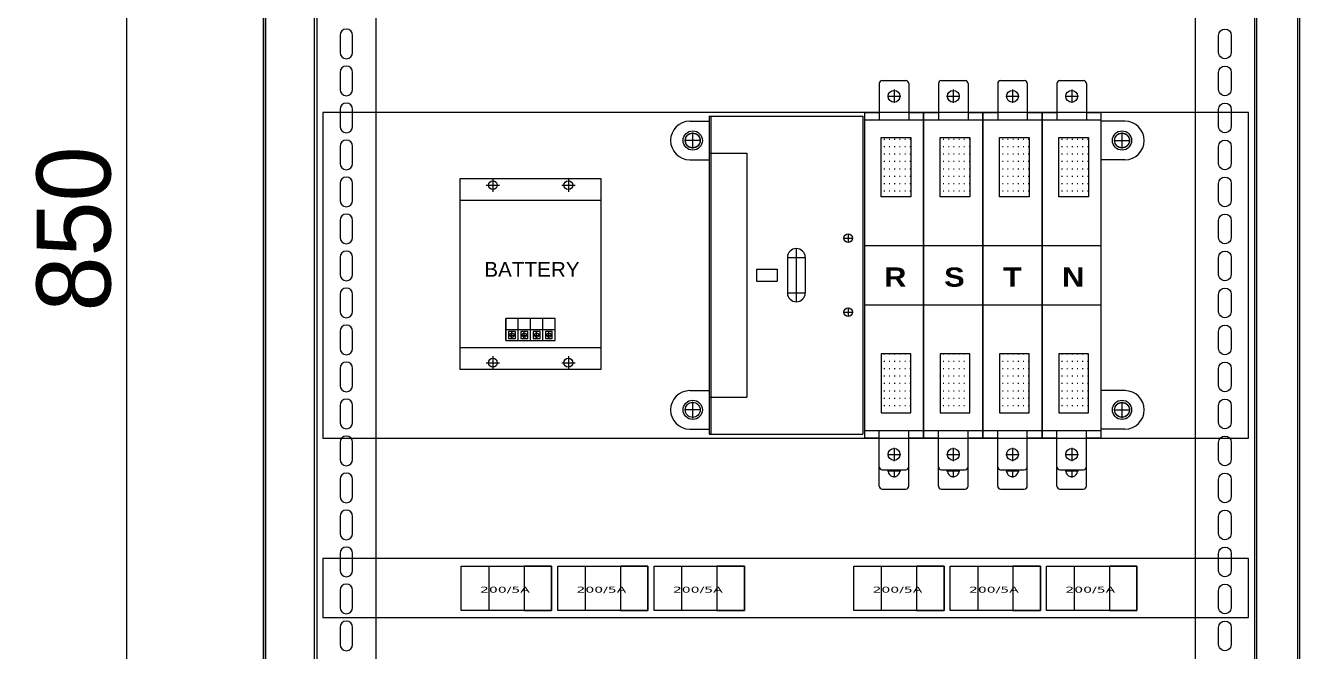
# Model space of a CAD drawing. Header units: millimetres. Extents: x 0 to 6325, y 0 to 4472.
# Drawn here: x 3422 to 4282, y 3443 to 3866 of the extents above; entities that cross this region are included whole.
import ezdxf

# ---------------------------------------------------------------- set-up
doc = ezdxf.new("R2010")
doc.units = ezdxf.units.MM
doc.linetypes.add('DASHED', pattern=[0.75, 0.5, -0.25])
for name, color, linetype in [('2', 2, 'Continuous'), ('4', 4, 'Continuous'), ('CNC', 7, 'Continuous'), ('THIET BI', 2, 'Continuous')]:
    doc.layers.add(name, color=color, linetype=linetype)
doc.layers.add('3', color=9, linetype='Continuous', lineweight=15)
doc.styles.add('1', font='tahoma.ttf', dxfattribs={"width": 2, "height": 10})
doc.styles.add('chuviet', font='arial.ttf')
doc.dimstyles.new('CNC', dxfattribs={"dimtxt": 50, "dimasz": 5, "dimexe": 5, "dimexo": 15, "dimgap": 10, "dimtad": 1, "dimdec": 0, "dimtxsty": 'Standard', "dimblk": 'OPEN30', "dimcen": 10, "dimclrd": 5, "dimclre": 5, "dimclrt": 3, "dimazin": 3, "dimtfac": 1, "dimtdec": 0, "dimtmove": 0, "dimatfit": 3, "dimldrblk": 'ARCHTICK', "dimlwd": 9, "dimlwe": 9})
pattern_1 = [(0, (2502067.71, 175913.8947), (0, 5), [0.5, -3])]
pattern_2 = [(0, (2502107.71, 175913.8947), (0, 5), [0.5, -3])]
pattern_3 = [(0, (2502147.71, 175913.8947), (0, 5), [0.5, -3])]
pattern_4 = [(0, (2502187.71, 175913.8947), (0, 5), [0.5, -3])]

# ---------------------------------------------------------------- blocks, each defined once
blk = doc.blocks.new('ovan8.5x20')
at = {"layer": 'CNC', "color": 2, "lineweight": -3}
for p, q in [((5.75, 4.25), (-5.75, 4.25)), ((-5.75, -4.25), (5.75, -4.25))]:
    blk.add_line(p, q, dxfattribs=at)
for centre, start, end in [((-5.75, 0), 90, 270), ((5.75, 0), 270, 90)]:
    blk.add_arc(centre, 4.25, start, end, dxfattribs=at)
blk = doc.blocks.new('111')
at = {"color": 44, "ltscale": 3}
blk.add_line((111251.52, -56958.51), (111251.52, -58690.01), dxfattribs=at)
blk.add_lwpolyline([(111250.02, -56958.51), (111291.52, -56958.51), (111291.52, -58690.01), (111250.02, -58690.01)], close=True, dxfattribs=at)
at = {"layer": 'CNC', "lineweight": -3, "rotation": 270}
for p in [(111271.52, -57274.26), (111271.52, -57299.26), (111271.52, -57324.26), (111271.52, -57349.26), (111271.52, -57374.26), (111271.52, -57399.26), (111271.52, -57424.26), (111271.52, -57449.26), (111271.52, -57474.26), (111271.52, -57499.26), (111271.52, -57524.26), (111271.52, -57549.26), (111271.52, -57574.26), (111271.52, -57599.26), (111271.52, -57624.26), (111271.52, -57649.26), (111271.52, -57674.26)]:
    blk.add_blockref('ovan8.5x20', p, dxfattribs=at)
blk = doc.blocks.new('100-200')
h = blk.add_hatch()
h.set_pattern_fill('ACAD_ISO07W100', color=256)
h.set_pattern_definition(pattern_1)
h.paths.add_polyline_path([(2511079.5, 176225.53), (2511099.5, 176225.53), (2511099.5, 176265.53), (2511079.5, 176265.53)])
h = blk.add_hatch()
h.set_pattern_fill('ACAD_ISO07W100', color=256)
h.set_pattern_definition(pattern_2)
h.paths.add_polyline_path([(2511119.5, 176225.53), (2511139.5, 176225.53), (2511139.5, 176265.53), (2511119.5, 176265.53)])
h = blk.add_hatch()
h.set_pattern_fill('ACAD_ISO07W100', color=256)
h.set_pattern_definition(pattern_3)
h.paths.add_polyline_path([(2511159.5, 176225.53), (2511179.5, 176225.53), (2511179.5, 176265.53), (2511159.5, 176265.53)])
h = blk.add_hatch()
h.set_pattern_fill('ACAD_ISO07W100', color=256)
h.set_pattern_definition(pattern_4)
h.paths.add_polyline_path([(2511199.5, 176225.53), (2511219.5, 176225.53), (2511219.5, 176265.53), (2511199.5, 176265.53)])
h = blk.add_hatch()
h.set_pattern_fill('ACAD_ISO07W100', color=256)
h.set_pattern_definition(pattern_1)
h.paths.add_polyline_path([(2511079.5, 176079.44), (2511099.5, 176079.44), (2511099.5, 176119.44), (2511079.5, 176119.44)])
h = blk.add_hatch()
h.set_pattern_fill('ACAD_ISO07W100', color=256)
h.set_pattern_definition(pattern_2)
h.paths.add_polyline_path([(2511119.5, 176079.44), (2511139.5, 176079.44), (2511139.5, 176119.44), (2511119.5, 176119.44)])
h = blk.add_hatch()
h.set_pattern_fill('ACAD_ISO07W100', color=256)
h.set_pattern_definition(pattern_3)
h.paths.add_polyline_path([(2511159.5, 176079.44), (2511179.5, 176079.44), (2511179.5, 176119.44), (2511159.5, 176119.44)])
h = blk.add_hatch()
h.set_pattern_fill('ACAD_ISO07W100', color=256)
h.set_pattern_definition(pattern_4)
h.paths.add_polyline_path([(2511199.5, 176079.44), (2511219.5, 176079.44), (2511219.5, 176119.44), (2511199.5, 176119.44)])
at = {"color": 7}
for p, q in [((2511078.24, 176301.99), (2511078.24, 176277.49)), ((2511080.24, 176303.99), (2511096.24, 176303.99)), ((2511098.24, 176301.99), (2511098.24, 176277.49)), ((2511118.24, 176301.99), (2511118.24, 176277.49)), ((2511120.24, 176303.99), (2511136.24, 176303.99)), ((2511138.24, 176301.99), (2511138.24, 176277.49)), ((2511158.24, 176301.99), (2511158.24, 176277.49)), ((2511160.24, 176303.99), (2511176.24, 176303.99)), ((2511178.24, 176301.99), (2511178.24, 176277.49)), ((2511198.24, 176301.99), (2511198.24, 176277.49)), ((2511200.24, 176303.99), (2511216.24, 176303.99)), ((2511218.24, 176301.99), (2511218.24, 176277.49)), ((2511083.74, 176293.36), (2511092.74, 176293.36)), ((2511088.24, 176297.86), (2511088.24, 176288.86)), ((2511123.74, 176293.36), (2511132.74, 176293.36)), ((2511128.24, 176297.86), (2511128.24, 176288.86)), ((2511163.74, 176293.36), (2511172.74, 176293.36)), ((2511168.24, 176297.86), (2511168.24, 176288.86)), ((2511203.74, 176293.36), (2511212.74, 176293.36)), ((2511208.24, 176297.86), (2511208.24, 176288.86)), ((2511068.24, 176282.49), (2511078.24, 176282.49)), ((2511098.24, 176282.49), (2511108.24, 176282.49)), ((2511108.24, 176282.49), (2511118.24, 176282.49)), ((2511138.24, 176282.49), (2511148.24, 176282.49)), ((2511148.24, 176282.49), (2511158.24, 176282.49)), ((2511178.24, 176282.49), (2511188.24, 176282.49)), ((2511188.24, 176282.49), (2511198.24, 176282.49)), ((2511218.24, 176282.49), (2511228.24, 176282.49)), ((2511068.24, 176277.49), (2511108.24, 176277.49)), ((2511108.24, 176277.49), (2511148.24, 176277.49)), ((2511148.24, 176277.49), (2511188.24, 176277.49)), ((2511188.24, 176277.49), (2511228.24, 176277.49)), ((2511068.24, 176067.49), (2511108.24, 176067.49)), ((2511078.24, 176029.99), (2511078.24, 176067.49)), ((2511098.24, 176029.99), (2511098.24, 176067.49)), ((2511108.24, 176067.49), (2511148.24, 176067.49)), ((2511118.24, 176029.99), (2511118.24, 176067.49)), ((2511138.24, 176029.99), (2511138.24, 176067.49)), ((2511148.24, 176067.49), (2511188.24, 176067.49)), ((2511158.24, 176029.99), (2511158.24, 176067.49)), ((2511178.24, 176029.99), (2511178.24, 176067.49)), ((2511188.24, 176067.49), (2511228.24, 176067.49)), ((2511198.24, 176029.99), (2511198.24, 176067.49)), ((2511218.24, 176029.99), (2511218.24, 176067.49)), ((2511068.24, 176062.49), (2511078.24, 176062.49)), ((2511098.24, 176062.49), (2511108.24, 176062.49)), ((2511108.24, 176062.49), (2511118.24, 176062.49)), ((2511138.24, 176062.49), (2511148.24, 176062.49)), ((2511148.24, 176062.49), (2511158.24, 176062.49)), ((2511178.24, 176062.49), (2511188.24, 176062.49)), ((2511188.24, 176062.49), (2511198.24, 176062.49)), ((2511218.24, 176062.49), (2511228.24, 176062.49)), ((2511083.74, 176051.36), (2511092.74, 176051.36)), ((2511088.24, 176055.86), (2511088.24, 176046.86)), ((2511123.74, 176051.36), (2511132.74, 176051.36)), ((2511128.24, 176055.86), (2511128.24, 176046.86)), ((2511163.74, 176051.36), (2511172.74, 176051.36)), ((2511168.24, 176055.86), (2511168.24, 176046.86)), ((2511203.74, 176051.36), (2511212.74, 176051.36)), ((2511208.24, 176055.86), (2511208.24, 176046.86)), ((2511080.24, 176040.99), (2511096.24, 176040.99)), ((2511083.74, 176040.36), (2511092.74, 176040.36)), ((2511088.24, 176040.99), (2511088.24, 176035.86)), ((2511120.24, 176040.99), (2511136.24, 176040.99)), ((2511123.74, 176040.36), (2511132.74, 176040.36)), ((2511128.24, 176040.99), (2511128.24, 176035.86)), ((2511160.24, 176040.99), (2511176.24, 176040.99)), ((2511163.74, 176040.36), (2511172.74, 176040.36)), ((2511168.24, 176040.99), (2511168.24, 176035.86)), ((2511200.24, 176040.99), (2511216.24, 176040.99)), ((2511203.74, 176040.36), (2511212.74, 176040.36)), ((2511208.24, 176040.99), (2511208.24, 176035.86)), ((2511080.24, 176027.99), (2511096.24, 176027.99)), ((2511120.24, 176027.99), (2511136.24, 176027.99)), ((2511160.24, 176027.99), (2511176.24, 176027.99)), ((2511200.24, 176027.99), (2511216.24, 176027.99))]:
    blk.add_line(p, q, dxfattribs=at)
for p, q in [((2511068.24, 176282.49), (2511068.24, 176062.49)), ((2511108.24, 176062.49), (2511108.24, 176282.49)), ((2511108.24, 176282.49), (2511108.24, 176062.49)), ((2511148.24, 176062.49), (2511148.24, 176282.49)), ((2511148.24, 176282.49), (2511148.24, 176062.49)), ((2511188.24, 176062.49), (2511188.24, 176282.49)), ((2511188.24, 176282.49), (2511188.24, 176062.49)), ((2511228.24, 176062.49), (2511228.24, 176282.49)), ((2510950.24, 176276.49), (2510963.24, 176276.49)), ((2510963.24, 176279.99), (2510963.24, 176064.99)), ((2510963.24, 176279.99), (2511067.24, 176279.99)), ((2511067.24, 176279.99), (2511067.24, 176064.99)), ((2511244.24, 176276.49), (2511228.24, 176276.49)), ((2510950.24, 176250.49), (2510963.24, 176250.49)), ((2510963.24, 176254.99), (2510988.74, 176254.99)), ((2510964.44, 176254.99), (2510964.44, 176089.99)), ((2510988.74, 176254.99), (2510988.74, 176089.99)), ((2511244.24, 176250.49), (2511228.24, 176250.49)), ((2511068.24, 176192.49), (2511228.24, 176192.49)), ((2511016.24, 176184.49), (2511016.24, 176160.49)), ((2511028.24, 176184.49), (2511028.24, 176160.49)), ((2510995.24, 176176.49), (2510995.24, 176168.49)), ((2510995.24, 176176.49), (2511009.24, 176176.49)), ((2511009.24, 176176.49), (2511009.24, 176168.49)), ((2510995.24, 176168.49), (2511009.24, 176168.49)), ((2511068.24, 176152.49), (2511228.24, 176152.49)), ((2510950.24, 176094.49), (2510963.24, 176094.49)), ((2511244.24, 176094.49), (2511228.24, 176094.49)), ((2510963.24, 176089.99), (2510988.74, 176089.99)), ((2510950.24, 176068.49), (2510963.24, 176068.49)), ((2511244.24, 176068.49), (2511228.24, 176068.49)), ((2510963.24, 176064.99), (2511067.24, 176064.99))]:
    blk.add_line(p, q)
for points in [[(2511079.5, 176265.53), (2511099.5, 176265.53), (2511099.5, 176225.53), (2511079.5, 176225.53)], [(2511119.5, 176265.53), (2511139.5, 176265.53), (2511139.5, 176225.53), (2511119.5, 176225.53)], [(2511159.5, 176265.53), (2511179.5, 176265.53), (2511179.5, 176225.53), (2511159.5, 176225.53)], [(2511199.5, 176265.53), (2511219.5, 176265.53), (2511219.5, 176225.53), (2511199.5, 176225.53)], [(2511079.5, 176079.44), (2511099.5, 176079.44), (2511099.5, 176119.44), (2511079.5, 176119.44)], [(2511119.5, 176079.44), (2511139.5, 176079.44), (2511139.5, 176119.44), (2511119.5, 176119.44)], [(2511159.5, 176079.44), (2511179.5, 176079.44), (2511179.5, 176119.44), (2511159.5, 176119.44)], [(2511199.5, 176079.44), (2511219.5, 176079.44), (2511219.5, 176119.44), (2511199.5, 176119.44)]]:
    blk.add_lwpolyline(points, close=True)
for centre in [(2511088.24, 176293.36), (2511128.24, 176293.36), (2511168.24, 176293.36), (2511208.24, 176293.36), (2511088.24, 176051.36), (2511128.24, 176051.36), (2511168.24, 176051.36), (2511208.24, 176051.36)]:
    blk.add_circle(centre, 4, dxfattribs=at)
for centre, radius in [((2510952.24, 176263.49), 5.05), ((2511242.24, 176263.49), 5.05), ((2511057.24, 176197.49), 3), ((2511057.24, 176147.49), 3), ((2510952.24, 176081.49), 5.05), ((2511242.24, 176081.49), 5.05)]:
    blk.add_circle(centre, radius)
for centre, radius, start, end in [((2511080.24, 176301.99), 2, 90, 180), ((2511096.24, 176301.99), 2, 0, 90), ((2511120.24, 176301.99), 2, 90, 180), ((2511136.24, 176301.99), 2, 0, 90), ((2511160.24, 176301.99), 2, 90, 180), ((2511176.24, 176301.99), 2, 0, 90), ((2511200.24, 176301.99), 2, 90, 180), ((2511216.24, 176301.99), 2, 0, 90), ((2511080.24, 176042.99), 2, 180, 270), ((2511088.24, 176040.36), 4, 171.0107, 8.9893), ((2511096.24, 176042.99), 2, 270, 0), ((2511120.24, 176042.99), 2, 180, 270), ((2511128.24, 176040.36), 4, 171.0107, 8.9893), ((2511136.24, 176042.99), 2, 270, 0), ((2511160.24, 176042.99), 2, 180, 270), ((2511168.24, 176040.36), 4, 171.0107, 8.9893), ((2511176.24, 176042.99), 2, 270, 0), ((2511200.24, 176042.99), 2, 180, 270), ((2511208.24, 176040.36), 4, 171.0107, 8.9893), ((2511216.24, 176042.99), 2, 270, 0), ((2511080.24, 176029.99), 2, 180, 270), ((2511096.24, 176029.99), 2, 270, 0), ((2511120.24, 176029.99), 2, 180, 270), ((2511136.24, 176029.99), 2, 270, 0), ((2511160.24, 176029.99), 2, 180, 270), ((2511176.24, 176029.99), 2, 270, 0), ((2511200.24, 176029.99), 2, 180, 270), ((2511216.24, 176029.99), 2, 270, 0)]:
    blk.add_arc(centre, radius, start, end, dxfattribs=at)
for centre, radius, start, end in [((2510950.24, 176263.49), 13, 90, 270), ((2511244.24, 176263.49), 13, 270, 90), ((2511022.24, 176184.49), 6, 0, 180), ((2511022.24, 176160.49), 6, 180, 0), ((2510950.24, 176081.49), 13, 90, 270)]:
    blk.add_arc(centre, radius, start, end)
at = {"layer": '2', "ltscale": 0.1}
for p, q in [((2510952.24, 176257.99), (2510952.24, 176268.99)), ((2511242.24, 176257.99), (2511242.24, 176268.99)), ((2510957.74, 176263.49), (2510946.74, 176263.49)), ((2511236.74, 176263.49), (2511247.74, 176263.49)), ((2511054.24, 176197.49), (2511060.24, 176197.49)), ((2511057.24, 176200.49), (2511057.24, 176194.49)), ((2511022.24, 176154.49), (2511022.24, 176190.49)), ((2511016.24, 176184.49), (2511028.24, 176184.49)), ((2511016.24, 176160.49), (2511028.24, 176160.49)), ((2511054.24, 176147.49), (2511060.24, 176147.49)), ((2511057.24, 176150.49), (2511057.24, 176144.49)), ((2510952.24, 176075.99), (2510952.24, 176086.99)), ((2511242.24, 176075.99), (2511242.24, 176086.99)), ((2511242.24, 176075.99), (2511242.24, 176086.99)), ((2510957.74, 176081.49), (2510946.74, 176081.49)), ((2511236.74, 176081.49), (2511247.74, 176081.49))]:
    blk.add_line(p, q, dxfattribs=at)
at = {"layer": '3'}
blk.add_arc((2511244.24, 176081.49), 13, 270, 90, dxfattribs=at)
at = {"layer": '4', "ltscale": 0.2}
for p, q in [((2510964.44, 176279.99), (2510964.44, 176254.99)), ((2510964.44, 176089.99), (2510964.44, 176064.99))]:
    blk.add_line(p, q, dxfattribs=at)
at = {"layer": '3', "char_height": 13, "attachment_point": 1}
for s, insert in [('\\pi6.39246;{\\fArial Black|b0|i0|c0|p34;R}', (2511075.18, 176177.71)), ('\\pi6.88905;{\\fArial Black|b0|i0|c0|p34;S}', (2511115.18, 176177.71)), ('\\pi6.68066;{\\fArial Black|b0|i0|c0|p34;T}', (2511155.18, 176177.71)), ('\\pi6.56982;{\\fArial Black|b0|i0|c0|p34;N}', (2511195.18, 176177.71))]:
    blk.add_mtext_dynamic_manual_height_columns(s, width=25.5721, gutter_width=50, heights=[0], dxfattribs=dict(at, insert=insert))
blk = doc.blocks.new('BETTERY')
at = {"layer": 'THIET BI', "color": 1, "linetype": 'Continuous', "ltscale": 0.5}
for p, q in [((56585.92, -4341.45), (56585.92, -4350.45)), ((56636.92, -4341.45), (56636.92, -4350.45)), ((56581.42, -4345.95), (56590.42, -4345.95)), ((56632.42, -4345.95), (56641.42, -4345.95)), ((56598.83, -4449.6), (56598.83, -4444.92)), ((56607.16, -4449.6), (56607.16, -4444.92)), ((56615.5, -4449.6), (56615.5, -4444.92)), ((56623.83, -4449.6), (56623.83, -4444.92)), ((56596.49, -4447.26), (56601.17, -4447.26)), ((56604.82, -4447.26), (56609.5, -4447.26)), ((56613.16, -4447.26), (56617.84, -4447.26)), ((56621.49, -4447.26), (56626.17, -4447.26)), ((56585.92, -4461.45), (56585.92, -4470.45)), ((56636.92, -4461.45), (56636.92, -4470.45)), ((56581.42, -4465.95), (56590.42, -4465.95)), ((56632.42, -4465.95), (56641.42, -4465.95))]:
    blk.add_line(p, q, dxfattribs=at)
at = {"layer": 'THIET BI', "color": 7, "linetype": 'Continuous', "ltscale": 0.5}
for p, q in [((56594.76, -4451.01), (56594.76, -4436.01)), ((56603.09, -4451.01), (56603.09, -4436.01)), ((56611.42, -4451.01), (56611.42, -4436.01)), ((56619.76, -4451.01), (56619.76, -4436.01)), ((56594.76, -4443.51), (56627.9, -4443.51))]:
    blk.add_line(p, q, dxfattribs=at)
at = {"layer": 'THIET BI', "color": 244, "linetype": 'Continuous', "ltscale": 0.5}
for points in [[(56563.92, -4341.45), (56658.92, -4341.45), (56658.92, -4470.45), (56563.92, -4470.45)], [(56563.92, -4356.1), (56658.92, -4356.1), (56658.92, -4455.81), (56563.92, -4455.81)]]:
    blk.add_lwpolyline(points, close=True, dxfattribs=at)
at = {"layer": 'THIET BI', "color": 7, "linetype": 'Continuous', "ltscale": 0.5}
blk.add_lwpolyline([(56594.76, -4451.01), (56627.9, -4451.01), (56627.9, -4436.01), (56594.76, -4436.01)], close=True, dxfattribs=at)
at = {"layer": 'THIET BI', "color": 4, "linetype": 'Continuous', "ltscale": 0.5}
for points in [[(56596.57, -4449.6), (56601.25, -4449.6), (56601.25, -4444.92), (56596.57, -4444.92)], [(56604.91, -4449.6), (56609.59, -4449.6), (56609.59, -4444.92), (56604.91, -4444.92)], [(56613.24, -4449.6), (56617.92, -4449.6), (56617.92, -4444.92), (56613.24, -4444.92)], [(56621.39, -4449.6), (56626.07, -4449.6), (56626.07, -4444.92), (56621.39, -4444.92)]]:
    blk.add_lwpolyline(points, close=True, dxfattribs=at)
at = {"layer": 'THIET BI', "color": 2, "linetype": 'Continuous', "ltscale": 0.5}
for centre, radius in [((56585.92, -4345.95), 3), ((56636.92, -4345.95), 3), ((56598.83, -4447.26), 1.5), ((56607.16, -4447.26), 1.5), ((56615.5, -4447.26), 1.5), ((56623.83, -4447.26), 1.5), ((56585.92, -4465.95), 3), ((56636.92, -4465.95), 3)]:
    blk.add_circle(centre, radius, dxfattribs=at)
at = {"layer": 'THIET BI', "color": 7, "linetype": 'Continuous', "ltscale": 0.5, "style": 'chuviet'}
blk.add_text('BATTERY', height=10, dxfattribs=at).set_placement((56580.11, -4407.84))
blk = doc.blocks.new('*D15')
at = {"color": 5, "lineweight": 9, "ltscale": 3, "transparency": 16777216}
for p, q in [((3602.53, 4153.2), (3485.59, 4153.2)), ((3490.59, 4148.2), (3490.59, 3308.2)), ((3602.53, 3303.2), (3485.59, 3303.2))]:
    blk.add_line(p, q, dxfattribs=at)
at = {"color": 0, "linetype": 'ByBlock', "lineweight": -2}
for p, q in [((3489.25, 4148.2), (3490.59, 4153.2)), ((3490.59, 4153.2), (3491.93, 4148.2)), ((3490.59, 4153.2), (3490.59, 4148.2)), ((3490.59, 3303.2), (3489.25, 3308.2)), ((3491.93, 3308.2), (3490.59, 3303.2)), ((3490.59, 3303.2), (3490.59, 3308.2))]:
    blk.add_line(p, q, dxfattribs=at)
at = {"layer": 'Defpoints', "color": 0, "ltscale": 3, "transparency": 16777216}
for p in [(3617.53, 4153.2), (3490.59, 3303.2), (3617.53, 3303.2)]:
    blk.add_point(p, dxfattribs=at)
at = {"color": 3, "ltscale": 3, "transparency": 16777216, "insert": (3455.06, 3728.2), "char_height": 50, "attachment_point": 5, "rotation": 90}
blk.add_mtext('850', dxfattribs=at)
blk = doc.blocks.new('_ArchTick')
at = {"color": 0, "const_width": 0.15}
blk.add_lwpolyline([(-0.5, -0.5), (0.5, 0.5)], dxfattribs=at)
blk = doc.blocks.new('_Open30')
at = {"color": 0, "linetype": 'ByBlock', "lineweight": -2}
for p, q in [((-1, 0.27), (0, 0)), ((0, 0), (-1, -0.27)), ((0, 0), (-1, 0))]:
    blk.add_line(p, q, dxfattribs=at)

msp = doc.modelspace()

# ---------------------------------------------------------------- linework, layer by layer
at = {"color": 7, "ltscale": 0.5}
for points in [[(3583.03, 2403.2), (4983.03, 2403.2), (4983.03, 4203.2), (3583.03, 4203.2)], [(3583.03, 4203.2), (4283.03, 4203.2), (4283.03, 2403.2), (3583.03, 2403.2)], [(3584.53, 4201.7), (4281.53, 4201.7), (4281.53, 2404.7), (3584.53, 2404.7)]]:
    msp.add_lwpolyline(points, close=True, dxfattribs=at)
at = {"color": 2, "ltscale": 3}
for centre in [(3873.03, 3787.96), (4163.03, 3787.96), (3873.03, 3605.96), (4163.03, 3605.96)]:
    msp.add_circle(centre, 6.5, dxfattribs=at)
at = {"ltscale": 3}
for centre in [(3873.03, 3787.96), (4163.03, 3787.96), (4163.03, 3605.96)]:
    msp.add_circle(centre, 5, dxfattribs=at)
at = {"layer": 'THIET BI', "color": 33, "linetype": 'DASHED', "ltscale": 0.5}
for points in [[(4248.53, 3806.9), (3623.03, 3806.9), (3623.03, 3586.9), (4248.53, 3586.9)], [(4248.53, 3505.56), (3623.03, 3505.56), (3623.03, 3465.56), (4248.53, 3465.56)]]:
    msp.add_lwpolyline(points, close=True, dxfattribs=at)
at = {"layer": 'THIET BI', "color": 7, "linetype": 'Continuous', "ltscale": 0.5}
for points in [[(3716.65, 3500.45), (3777.65, 3500.45), (3777.65, 3470.45), (3716.65, 3470.45)], [(3716.65, 3500.45), (3735.23, 3500.45), (3735.23, 3470.45), (3716.65, 3470.45)], [(3777.65, 3500.45), (3759.06, 3500.45), (3759.06, 3470.45), (3777.65, 3470.45)], [(3781.79, 3500.45), (3842.79, 3500.45), (3842.79, 3470.45), (3781.79, 3470.45)], [(3781.79, 3500.45), (3800.38, 3500.45), (3800.38, 3470.45), (3781.79, 3470.45)], [(3842.79, 3500.45), (3824.2, 3500.45), (3824.2, 3470.45), (3842.79, 3470.45)], [(3846.94, 3500.45), (3907.94, 3500.45), (3907.94, 3470.45), (3846.94, 3470.45)], [(3846.94, 3500.45), (3865.53, 3500.45), (3865.53, 3470.45), (3846.94, 3470.45)], [(3907.94, 3500.45), (3889.35, 3500.45), (3889.35, 3470.45), (3907.94, 3470.45)], [(3981.79, 3500.45), (4042.79, 3500.45), (4042.79, 3470.45), (3981.79, 3470.45)], [(3981.79, 3500.45), (4000.38, 3500.45), (4000.38, 3470.45), (3981.79, 3470.45)], [(4042.79, 3500.45), (4024.21, 3500.45), (4024.21, 3470.45), (4042.79, 3470.45)], [(4046.94, 3500.45), (4107.94, 3500.45), (4107.94, 3470.45), (4046.94, 3470.45)], [(4046.94, 3500.45), (4065.53, 3500.45), (4065.53, 3470.45), (4046.94, 3470.45)], [(4107.94, 3500.45), (4089.35, 3500.45), (4089.35, 3470.45), (4107.94, 3470.45)], [(4112.09, 3500.45), (4173.09, 3500.45), (4173.09, 3470.45), (4112.09, 3470.45)], [(4112.09, 3500.45), (4130.68, 3500.45), (4130.68, 3470.45), (4112.09, 3470.45)], [(4173.09, 3500.45), (4154.5, 3500.45), (4154.5, 3470.45), (4173.09, 3470.45)]]:
    msp.add_lwpolyline(points, close=True, dxfattribs=at)

# ---------------------------------------------------------------- block references
msp.add_blockref('111', (-107632.49, 61127.47))
at = {"xscale": -1}
msp.add_blockref('111', (115504.05, 61127.47), dxfattribs=at)
at = {"color": 7, "linetype": 'Continuous'}
msp.add_blockref('100-200', (-2507079.21, -172475.53), dxfattribs=at)
at = {"layer": 'THIET BI', "color": 7, "linetype": 'Continuous'}
msp.add_blockref('BETTERY', (-52847.92, 8103.74), dxfattribs=at)

# ---------------------------------------------------------------- texts
at = {"layer": 'THIET BI', "color": 7, "linetype": 'Continuous', "ltscale": 0.5, "style": '1', "width": 2}
for p in [(3729.33, 3482.46), (3794.48, 3482.46), (3859.62, 3482.46), (3994.48, 3482.46), (4059.63, 3482.46), (4124.77, 3482.46)]:
    msp.add_text('200/5A', height=4, dxfattribs=at).set_placement(p)

# ---------------------------------------------------------------- dimensions: what is measured, and where the dimension line sits
at = {"ltscale": 3}
dim = msp.add_linear_dim(base=(3490.59, 3303.2), p1=(3617.53, 4153.2), p2=(3617.53, 3303.2), angle=90, dimstyle='CNC', dxfattribs=at)
dim.commit()
dim.dimension.update_dxf_attribs({"geometry": '*D15', "text_midpoint": (3455.06, 3728.2)})

doc.saveas('drawing.dxf')
